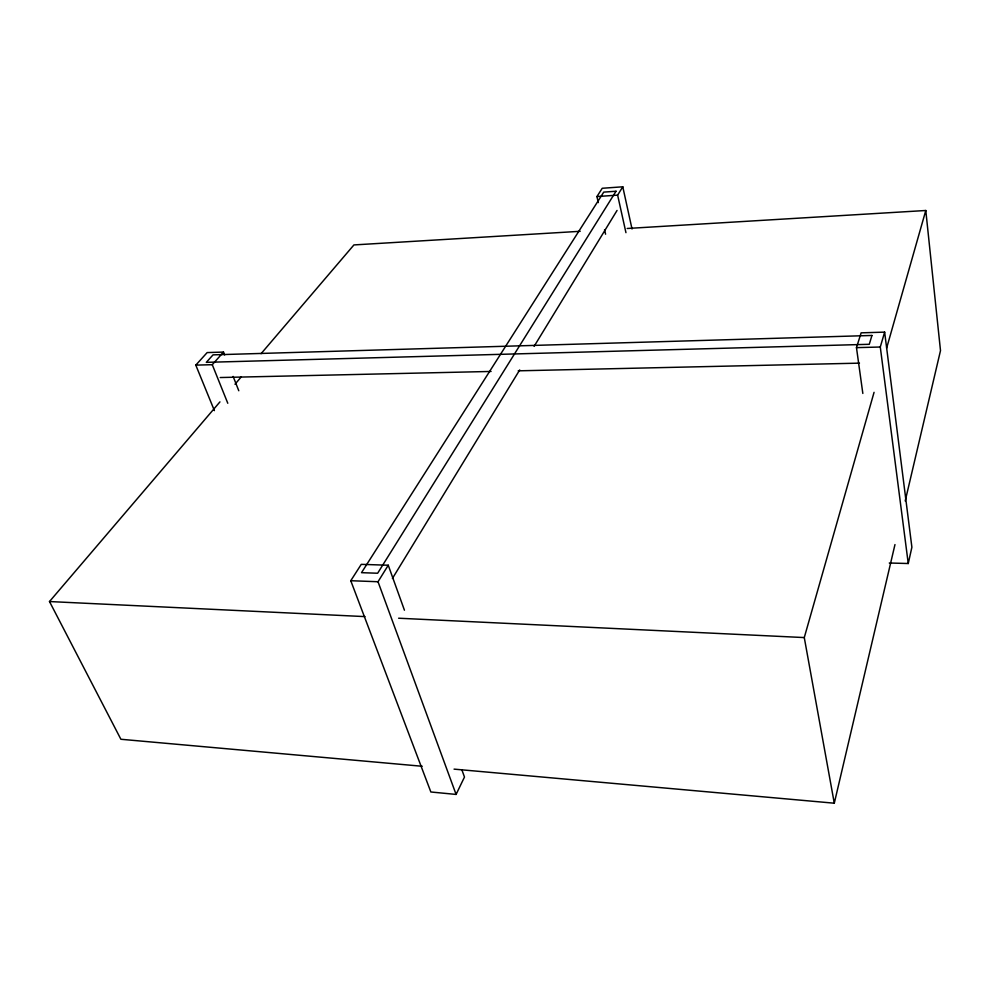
<?xml version="1.0" encoding="UTF-8"?>
<svg xmlns="http://www.w3.org/2000/svg" width="990" height="990" viewBox="0 0 990 990"><rect width="100%" height="100%" fill="white"/><g stroke="black" fill="none" stroke-linecap="round" stroke-linejoin="round"><path stroke-width="1.49" d="M889.28 563.001L908.251 563.52L911.889 547.235L884.639 332.133L861.139 332.838L856.474 347.639L862.835 393.451M454.064 769.131L834.285 803.199L894.972 544.574M905.207 500.965L940.5 350.608L925.786 210.499L627.177 228.48M834.285 803.199L804.276 637.572L874.059 392.325M886.619 348.158L925.786 210.499M908.251 563.52L880.283 347.02L884.639 332.133M404.44 610.211L388.253 565.228L361.263 564.35L350.769 580.722L430.86 791.988L456.093 794.426L464.483 777.063L461.872 769.812M392.411 578.469L519.713 369.926M534.105 346.351L617.055 210.449M625.952 232.675L617.624 195.129L622.784 186.801L602.242 188.273L596.933 196.565L598.319 202.579M456.093 794.426L378.019 581.736L388.253 565.228M422.235 766.272L120.891 739.27L49.5 601.549L219.941 401.891M234.989 384.256L241.35 376.794M261.075 353.69L353.925 244.926L580.189 231.301M214.397 410.627L195.797 365.124L212.268 364.691L223.505 352.081L224.631 354.952M195.797 365.124L207.158 352.576L223.505 352.081M596.933 196.565L617.624 195.129M856.474 347.639L880.283 347.02M220.213 377.536L491.077 371.448M518.216 370.829L859.456 363.144M350.769 580.722L378.019 581.736M49.5 601.549L365.025 616.609M398.624 618.218L804.276 637.572M212.268 364.691L227.787 403.264M233.133 376.423L238.788 390.753M604.543 229.692L605.583 234.209M622.784 186.801L632.028 228.999M871.955 335.462L869.27 344.297L206.316 362.34L213.048 354.853L871.955 335.462M616.028 191.243L377.648 573.235L361.511 572.678L603.751 192.11L616.028 191.243"/></g></svg>
